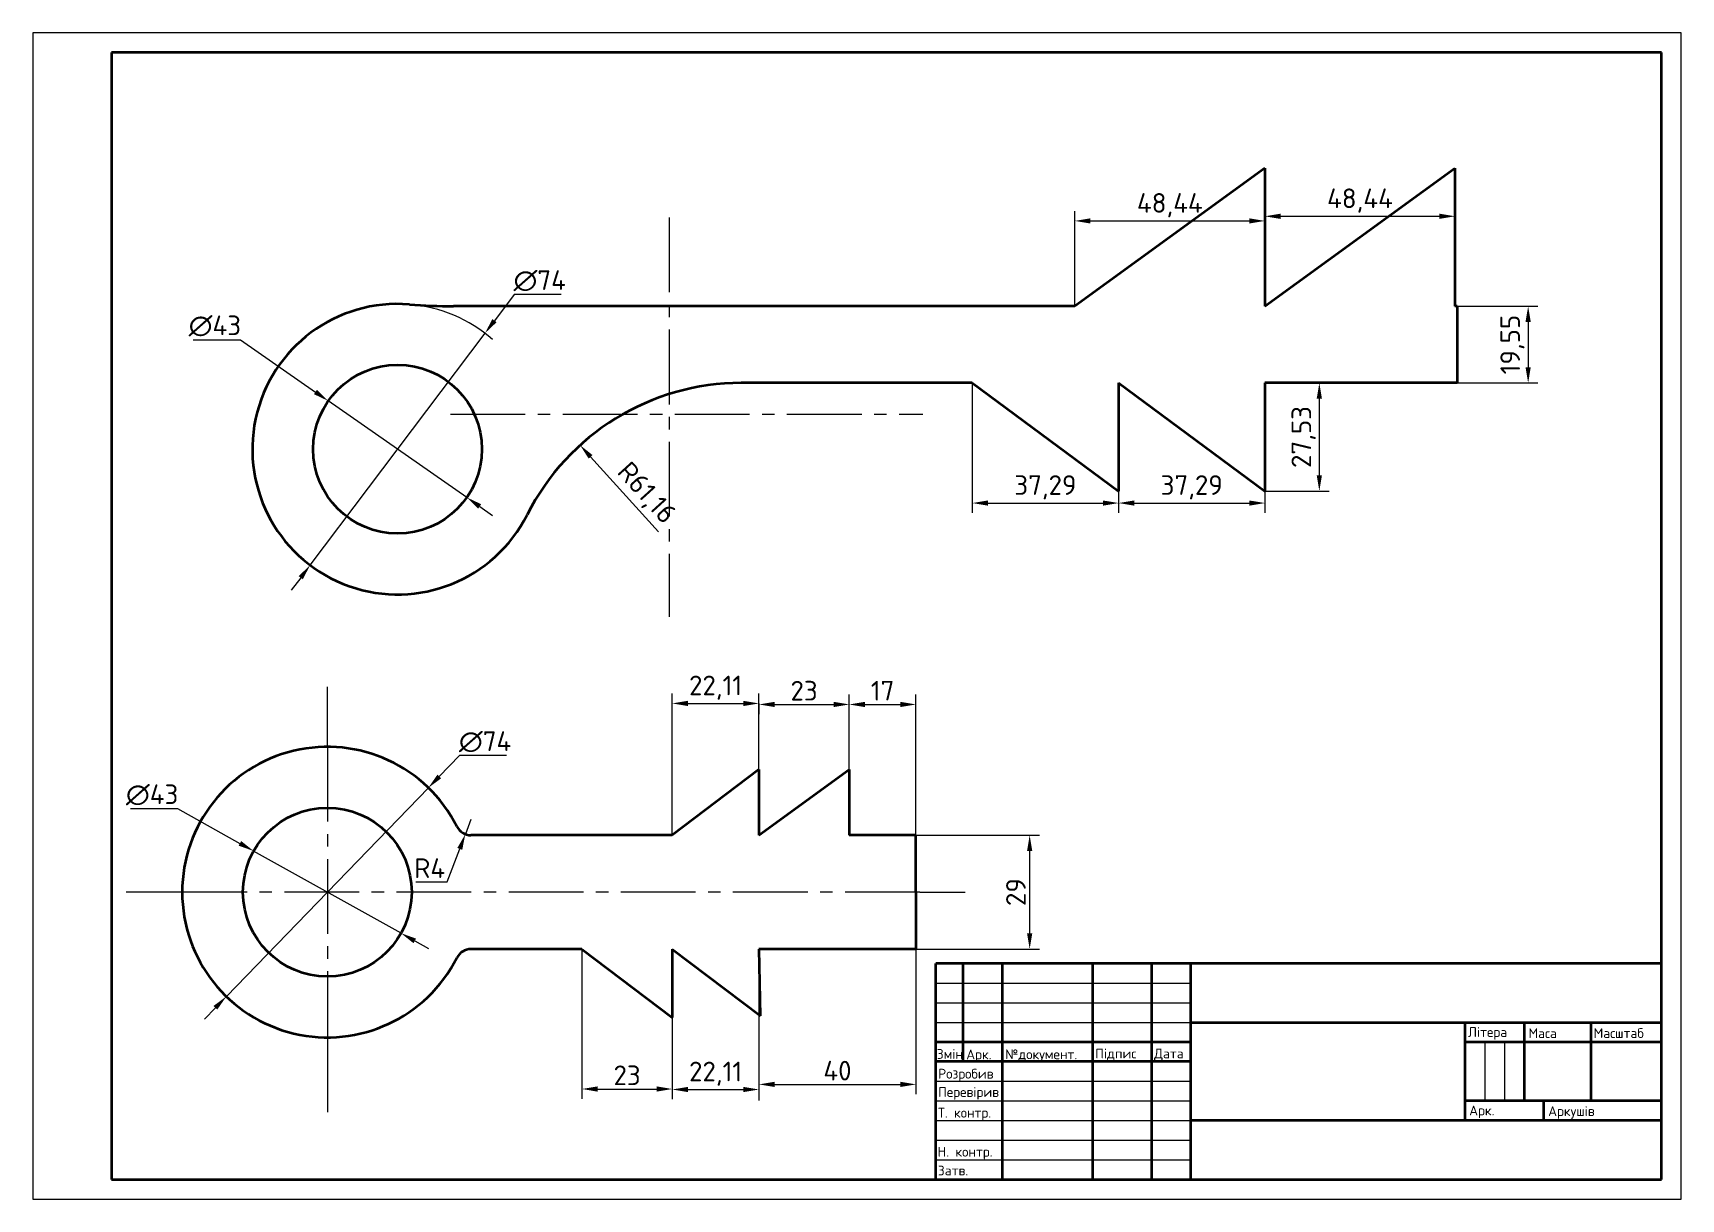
# Model space of a CAD drawing. Header units: millimetres. Extents: x -1865 to 420, y -531 to 364.
# Drawn here: x 0 to 420, y 0 to 297 of the extents above; entities that cross this region are included whole.
import ezdxf

# ---------------------------------------------------------------- set-up
doc = ezdxf.new("R2010")
doc.units = ezdxf.units.MM
doc.linetypes.add('CENTER2', pattern=[28.575, 19.05, -3.175, 3.175, -3.175])
doc.layers.get('0').update_dxf_attribs({"color": 31})
for name, color, linetype in [('dim', 171, 'Continuous'), ('dopom', 11, 'Continuous'), ('osi', 51, 'CENTER2'), ('r-text', 45, 'Continuous')]:
    doc.layers.add(name, color=color, linetype=linetype)
for name, color, linetype, lineweight in [('kontyr', 123, 'Continuous', 70), ('r-kontyr', 93, 'Continuous', 70), ('r-tonka', 151, 'Continuous', 25)]:
    doc.layers.add(name, color=color, linetype=linetype, lineweight=lineweight)
doc.styles.add('ДСТУ', font='isocpeur.ttf', dxfattribs={"height": 5})
doc.dimstyles.new('ДСТУ', dxfattribs={"dimtxt": 2.5, "dimasz": 4, "dimexe": 2.5, "dimexo": 0, "dimgap": 1, "dimtad": 1, "dimtoh": 1, "dimtxsty": 'ДСТУ', "dimcen": 2.5, "dimadec": 0, "dimazin": 0, "dimtfac": 1, "dimtmove": 0, "dimatfit": 3, "dimfxl": 1, "dimarcsym": 0})

# ---------------------------------------------------------------- blocks, each defined once
blk = doc.blocks.new('*D1')
at = {"layer": 'Defpoints', "color": 0, "transparency": 16777216}
for p in [(56.24, 88.64), (93.8, 67.7)]:
    blk.add_point(p, dxfattribs=at)
at = {"layer": 'dim', "color": 0, "lineweight": -2, "transparency": 16777216}
for p, q in [((24.87, 99.44), (36.87, 99.44)), ((36.87, 99.44), (52.75, 90.58)), ((93.8, 67.7), (56.24, 88.64)), ((97.29, 65.75), (100.79, 63.8))]:
    blk.add_line(p, q, dxfattribs=at)
at = {"layer": 'dim', "color": 0, "transparency": 16777216}
for points in [[(53.07, 91.17), (52.42, 90), (56.24, 88.64)], [(97.62, 66.33), (96.97, 65.17), (93.8, 67.7)]]:
    blk.add_solid(points, dxfattribs=at)
at = {"layer": 'dim', "color": 0, "transparency": 16777216, "insert": (30.37, 102.94), "char_height": 5, "attachment_point": 5, "style": 'ДСТУ'}
blk.add_mtext('∅43', dxfattribs=at)
blk = doc.blocks.new('*D2')
at = {"layer": 'Defpoints', "color": 0, "transparency": 16777216}
for p in [(100.76, 104.74), (49.28, 51.59)]:
    blk.add_point(p, dxfattribs=at)
at = {"layer": 'dim', "color": 0, "lineweight": -2, "transparency": 16777216}
for p, q in [((108.72, 112.96), (103.54, 107.62)), ((120.72, 112.96), (108.72, 112.96)), ((49.28, 51.59), (100.76, 104.74)), ((46.49, 48.72), (43.71, 45.84))]:
    blk.add_line(p, q, dxfattribs=at)
at = {"layer": 'dim', "color": 0, "transparency": 16777216}
for points in [[(103.07, 108.08), (104.02, 107.15), (100.76, 104.74)], [(46.02, 49.18), (46.97, 48.25), (49.28, 51.59)]]:
    blk.add_solid(points, dxfattribs=at)
at = {"layer": 'dim', "color": 0, "transparency": 16777216, "insert": (115.22, 116.46), "char_height": 5, "attachment_point": 5, "style": 'ДСТУ'}
blk.add_mtext('∅74', dxfattribs=at)
blk = doc.blocks.new('*D4')
at = {"layer": 'Defpoints', "color": 0, "transparency": 16777216}
for p in [(185.02, 126.23), (162.91, 92.67), (185.02, 92.67)]:
    blk.add_point(p, dxfattribs=at)
at = {"layer": 'dim', "color": 0, "lineweight": -2, "transparency": 16777216}
for p, q in [((162.91, 92.67), (162.91, 128.73)), ((166.91, 126.23), (181.02, 126.23)), ((185.02, 92.67), (185.02, 128.73))]:
    blk.add_line(p, q, dxfattribs=at)
at = {"layer": 'dim', "color": 0, "transparency": 16777216}
for points in [[(166.91, 126.9), (166.91, 125.56), (162.91, 126.23)], [(181.02, 126.9), (181.02, 125.56), (185.02, 126.23)]]:
    blk.add_solid(points, dxfattribs=at)
at = {"layer": 'dim', "color": 0, "transparency": 16777216, "insert": (173.97, 130.23), "char_height": 5, "attachment_point": 5, "style": 'ДСТУ'}
blk.add_mtext('22,11', dxfattribs=at)
blk = doc.blocks.new('*D5')
at = {"layer": 'Defpoints', "color": 0, "transparency": 16777216}
for p in [(139.91, 63.67), (162.91, 63.67), (162.91, 28.02)]:
    blk.add_point(p, dxfattribs=at)
at = {"layer": 'dim', "color": 0, "lineweight": -2, "transparency": 16777216}
for p, q in [((139.91, 63.67), (139.91, 25.52)), ((162.91, 63.67), (162.91, 25.52)), ((143.91, 28.02), (158.91, 28.02))]:
    blk.add_line(p, q, dxfattribs=at)
at = {"layer": 'dim', "color": 0, "transparency": 16777216}
for points in [[(143.91, 28.69), (143.91, 27.35), (139.91, 28.02)], [(158.91, 28.69), (158.91, 27.35), (162.91, 28.02)]]:
    blk.add_solid(points, dxfattribs=at)
at = {"layer": 'dim', "color": 0, "transparency": 16777216, "insert": (151.41, 31.52), "char_height": 5, "attachment_point": 5, "style": 'ДСТУ'}
blk.add_mtext('23', dxfattribs=at)
blk = doc.blocks.new('*D6')
at = {"layer": 'Defpoints', "color": 0, "transparency": 16777216}
for p in [(162.91, 63.67), (185.02, 63.67), (185.02, 27.9)]:
    blk.add_point(p, dxfattribs=at)
at = {"layer": 'dim', "color": 0, "lineweight": -2, "transparency": 16777216}
for p, q in [((162.91, 63.67), (162.91, 25.4)), ((185.02, 63.67), (185.02, 25.4)), ((166.91, 27.9), (181.02, 27.9))]:
    blk.add_line(p, q, dxfattribs=at)
at = {"layer": 'dim', "color": 0, "transparency": 16777216}
for points in [[(166.91, 28.56), (166.91, 27.23), (162.91, 27.9)], [(181.02, 28.56), (181.02, 27.23), (185.02, 27.9)]]:
    blk.add_solid(points, dxfattribs=at)
at = {"layer": 'dim', "color": 0, "transparency": 16777216, "insert": (173.97, 31.9), "char_height": 5, "attachment_point": 5, "style": 'ДСТУ'}
blk.add_mtext('22,11', dxfattribs=at)
blk = doc.blocks.new('*D7')
at = {"layer": 'Defpoints', "color": 0, "transparency": 16777216}
for p in [(185.02, 126.23), (208.02, 125.97), (208.02, 101.67)]:
    blk.add_point(p, dxfattribs=at)
at = {"layer": 'dim', "color": 0, "lineweight": -2, "transparency": 16777216}
for p, q in [((185.02, 126.23), (185.02, 123.47)), ((208.02, 101.67), (208.02, 128.47)), ((189.02, 125.97), (204.02, 125.97))]:
    blk.add_line(p, q, dxfattribs=at)
at = {"layer": 'dim', "color": 0, "transparency": 16777216}
for points in [[(189.02, 126.64), (189.02, 125.3), (185.02, 125.97)], [(204.02, 126.64), (204.02, 125.3), (208.02, 125.97)]]:
    blk.add_solid(points, dxfattribs=at)
at = {"layer": 'dim', "color": 0, "transparency": 16777216, "insert": (196.52, 129.47), "char_height": 5, "attachment_point": 5, "style": 'ДСТУ'}
blk.add_mtext('23', dxfattribs=at)
blk = doc.blocks.new('*D8')
at = {"layer": 'Defpoints', "color": 0, "transparency": 16777216}
for p in [(225.02, 125.97), (208.02, 92.67), (225.02, 92.67)]:
    blk.add_point(p, dxfattribs=at)
at = {"layer": 'dim', "color": 0, "lineweight": -2, "transparency": 16777216}
for p, q in [((208.02, 92.67), (208.02, 128.47)), ((225.02, 92.67), (225.02, 128.47)), ((212.02, 125.97), (221.02, 125.97))]:
    blk.add_line(p, q, dxfattribs=at)
at = {"layer": 'dim', "color": 0, "transparency": 16777216}
for points in [[(212.02, 126.64), (212.02, 125.3), (208.02, 125.97)], [(221.02, 126.64), (221.02, 125.3), (225.02, 125.97)]]:
    blk.add_solid(points, dxfattribs=at)
at = {"layer": 'dim', "color": 0, "transparency": 16777216, "insert": (216.52, 129.47), "char_height": 5, "attachment_point": 5, "style": 'ДСТУ'}
blk.add_mtext('17', dxfattribs=at)
blk = doc.blocks.new('*D9')
at = {"layer": 'Defpoints', "color": 0, "transparency": 16777216}
for p in [(185.02, 63.67), (225.02, 63.67), (225.02, 29.2)]:
    blk.add_point(p, dxfattribs=at)
at = {"layer": 'dim', "color": 0, "lineweight": -2, "transparency": 16777216}
for p, q in [((185.02, 63.67), (185.02, 26.7)), ((225.02, 63.67), (225.02, 26.7)), ((189.02, 29.2), (221.02, 29.2))]:
    blk.add_line(p, q, dxfattribs=at)
at = {"layer": 'dim', "color": 0, "transparency": 16777216}
for points in [[(189.02, 29.86), (189.02, 28.53), (185.02, 29.2)], [(221.02, 29.86), (221.02, 28.53), (225.02, 29.2)]]:
    blk.add_solid(points, dxfattribs=at)
at = {"layer": 'dim', "color": 0, "transparency": 16777216, "insert": (205.02, 32.7), "char_height": 5, "attachment_point": 5, "style": 'ДСТУ'}
blk.add_mtext('40', dxfattribs=at)
blk = doc.blocks.new('*D10')
at = {"layer": 'Defpoints', "color": 0, "transparency": 16777216}
for p in [(225.02, 92.67), (225.02, 63.67), (254, 63.67)]:
    blk.add_point(p, dxfattribs=at)
at = {"layer": 'dim', "color": 0, "lineweight": -2, "transparency": 16777216}
for p, q in [((225.02, 92.67), (256.5, 92.67)), ((254, 88.67), (254, 67.67)), ((225.02, 63.67), (256.5, 63.67))]:
    blk.add_line(p, q, dxfattribs=at)
at = {"layer": 'dim', "color": 0, "transparency": 16777216}
for points in [[(253.34, 88.67), (254.67, 88.67), (254, 92.67)], [(253.34, 67.67), (254.67, 67.67), (254, 63.67)]]:
    blk.add_solid(points, dxfattribs=at)
at = {"layer": 'dim', "color": 0, "transparency": 16777216, "insert": (250.5, 78.17), "char_height": 5, "attachment_point": 5, "rotation": 90, "style": 'ДСТУ'}
blk.add_mtext('29', dxfattribs=at)
blk = doc.blocks.new('*D11')
at = {"layer": 'Defpoints', "color": 0, "transparency": 16777216}
for p in [(111.61, 96.67), (110.19, 92.93)]:
    blk.add_point(p, dxfattribs=at)
at = {"layer": 'dim', "color": 0, "lineweight": -2, "transparency": 16777216}
for p, q in [((111.61, 96.67), (110.19, 92.93)), ((105.59, 80.77), (108.78, 89.18)), ((97.59, 80.77), (105.59, 80.77))]:
    blk.add_line(p, q, dxfattribs=at)
at = {"layer": 'dim', "color": 0, "transparency": 16777216}
blk.add_solid([(108.15, 89.42), (109.4, 88.95), (110.19, 92.93)], dxfattribs=at)
at = {"layer": 'dim', "color": 0, "transparency": 16777216, "insert": (101.09, 84.27), "char_height": 5, "attachment_point": 5, "style": 'ДСТУ'}
blk.add_mtext('R4', dxfattribs=at)
blk = doc.blocks.new('*D50')
at = {"layer": 'Defpoints', "color": 0, "transparency": 16777216}
for p in [(75.27, 203.27), (110.56, 178.7)]:
    blk.add_point(p, dxfattribs=at)
at = {"layer": 'dim', "color": 0, "lineweight": -2, "transparency": 16777216}
for p, q in [((40.86, 218.87), (52.86, 218.87)), ((52.86, 218.87), (71.99, 205.55)), ((110.56, 178.7), (75.27, 203.27)), ((113.85, 176.42), (117.13, 174.13))]:
    blk.add_line(p, q, dxfattribs=at)
at = {"layer": 'dim', "color": 0, "transparency": 16777216}
for points in [[(72.37, 206.1), (71.61, 205.01), (75.27, 203.27)], [(114.23, 176.97), (113.46, 175.87), (110.56, 178.7)]]:
    blk.add_solid(points, dxfattribs=at)
at = {"layer": 'dim', "color": 0, "transparency": 16777216, "insert": (46.36, 222.37), "char_height": 5, "attachment_point": 5, "style": 'ДСТУ'}
blk.add_mtext('∅43', dxfattribs=at)
blk = doc.blocks.new('*D51')
at = {"layer": 'Defpoints', "color": 0, "transparency": 16777216}
for p in [(115.2, 220.53), (70.64, 161.45)]:
    blk.add_point(p, dxfattribs=at)
at = {"layer": 'dim', "color": 0, "lineweight": -2, "transparency": 16777216}
for p, q in [((122.64, 230.39), (117.6, 223.72)), ((134.64, 230.39), (122.64, 230.39)), ((70.64, 161.45), (115.2, 220.53)), ((68.23, 158.25), (65.82, 155.06))]:
    blk.add_line(p, q, dxfattribs=at)
blk.add_arc((92.92, 190.99), 37, 49.1046, 85.3058, dxfattribs=at)
at = {"layer": 'dim', "color": 0, "transparency": 16777216}
for points in [[(117.07, 224.12), (118.14, 223.32), (115.2, 220.53)], [(67.7, 158.65), (68.76, 157.85), (70.64, 161.45)]]:
    blk.add_solid(points, dxfattribs=at)
at = {"layer": 'dim', "color": 0, "transparency": 16777216, "insert": (129.14, 233.89), "char_height": 5, "attachment_point": 5, "style": 'ДСТУ'}
blk.add_mtext('∅74', dxfattribs=at)
blk = doc.blocks.new('*D52')
at = {"layer": 'Defpoints', "color": 0, "transparency": 16777216}
for p in [(362.98, 227.4), (362.98, 207.86), (381.04, 207.86)]:
    blk.add_point(p, dxfattribs=at)
at = {"layer": 'dim', "color": 0, "lineweight": -2, "transparency": 16777216}
for p, q in [((362.98, 227.4), (383.54, 227.4)), ((381.04, 223.4), (381.04, 211.86)), ((362.98, 207.86), (383.54, 207.86))]:
    blk.add_line(p, q, dxfattribs=at)
at = {"layer": 'dim', "color": 0, "transparency": 16777216}
for points in [[(380.37, 223.4), (381.7, 223.4), (381.04, 227.4)], [(380.37, 211.86), (381.7, 211.86), (381.04, 207.86)]]:
    blk.add_solid(points, dxfattribs=at)
at = {"layer": 'dim', "color": 0, "transparency": 16777216, "insert": (377.04, 217.63), "char_height": 5, "attachment_point": 5, "rotation": 90, "style": 'ДСТУ'}
blk.add_mtext('19,55', dxfattribs=at)
blk = doc.blocks.new('*D53')
at = {"layer": 'Defpoints', "color": 0, "transparency": 16777216}
for p in [(239.36, 207.86), (276.66, 207.86), (276.66, 177.27)]:
    blk.add_point(p, dxfattribs=at)
at = {"layer": 'dim', "color": 0, "lineweight": -2, "transparency": 16777216}
for p, q in [((239.36, 207.86), (239.36, 174.77)), ((276.66, 207.86), (276.66, 174.77)), ((243.36, 177.27), (272.66, 177.27))]:
    blk.add_line(p, q, dxfattribs=at)
at = {"layer": 'dim', "color": 0, "transparency": 16777216}
for points in [[(243.36, 177.93), (243.36, 176.6), (239.36, 177.27)], [(272.66, 177.93), (272.66, 176.6), (276.66, 177.27)]]:
    blk.add_solid(points, dxfattribs=at)
at = {"layer": 'dim', "color": 0, "transparency": 16777216, "insert": (258.01, 181.27), "char_height": 5, "attachment_point": 5, "style": 'ДСТУ'}
blk.add_mtext('37,29', dxfattribs=at)
blk = doc.blocks.new('*D54')
at = {"layer": 'Defpoints', "color": 0, "transparency": 16777216}
for p in [(276.66, 207.86), (313.95, 207.86), (313.95, 177.27)]:
    blk.add_point(p, dxfattribs=at)
at = {"layer": 'dim', "color": 0, "lineweight": -2, "transparency": 16777216}
for p, q in [((276.66, 207.86), (276.66, 174.77)), ((313.95, 207.86), (313.95, 174.77)), ((280.66, 177.27), (309.95, 177.27))]:
    blk.add_line(p, q, dxfattribs=at)
at = {"layer": 'dim', "color": 0, "transparency": 16777216}
for points in [[(280.66, 177.93), (280.66, 176.6), (276.66, 177.27)], [(309.95, 177.93), (309.95, 176.6), (313.95, 177.27)]]:
    blk.add_solid(points, dxfattribs=at)
at = {"layer": 'dim', "color": 0, "transparency": 16777216, "insert": (295.3, 181.27), "char_height": 5, "attachment_point": 5, "style": 'ДСТУ'}
blk.add_mtext('37,29', dxfattribs=at)
blk = doc.blocks.new('*D55')
at = {"layer": 'Defpoints', "color": 0, "transparency": 16777216}
for p in [(313.95, 249.13), (265.5, 227.4), (313.95, 227.4)]:
    blk.add_point(p, dxfattribs=at)
at = {"layer": 'dim', "color": 0, "lineweight": -2, "transparency": 16777216}
for p, q in [((265.5, 227.4), (265.5, 251.63)), ((269.5, 249.13), (309.95, 249.13)), ((313.95, 227.4), (313.95, 251.63))]:
    blk.add_line(p, q, dxfattribs=at)
at = {"layer": 'dim', "color": 0, "transparency": 16777216}
for points in [[(269.5, 249.8), (269.5, 248.46), (265.5, 249.13)], [(309.95, 249.8), (309.95, 248.46), (313.95, 249.13)]]:
    blk.add_solid(points, dxfattribs=at)
at = {"layer": 'dim', "color": 0, "transparency": 16777216, "insert": (289.72, 253.13), "char_height": 5, "attachment_point": 5, "style": 'ДСТУ'}
blk.add_mtext('48,44', dxfattribs=at)
blk = doc.blocks.new('*D56')
at = {"layer": 'Defpoints', "color": 0, "transparency": 16777216}
for p in [(362.39, 250.31), (313.95, 227.4), (362.39, 227.4)]:
    blk.add_point(p, dxfattribs=at)
at = {"layer": 'dim', "color": 0, "lineweight": -2, "transparency": 16777216}
for p, q in [((313.95, 227.4), (313.95, 252.81)), ((362.39, 227.4), (362.39, 252.81)), ((317.95, 250.31), (358.39, 250.31))]:
    blk.add_line(p, q, dxfattribs=at)
at = {"layer": 'dim', "color": 0, "transparency": 16777216}
for points in [[(317.95, 250.98), (317.95, 249.64), (313.95, 250.31)], [(358.39, 250.98), (358.39, 249.64), (362.39, 250.31)]]:
    blk.add_solid(points, dxfattribs=at)
at = {"layer": 'dim', "color": 0, "transparency": 16777216, "insert": (338.17, 254.31), "char_height": 5, "attachment_point": 5, "style": 'ДСТУ'}
blk.add_mtext('48,44', dxfattribs=at)
blk = doc.blocks.new('*D57')
at = {"layer": 'Defpoints', "color": 0, "transparency": 16777216}
for p in [(313.95, 207.86), (313.95, 180.33), (327.82, 180.33)]:
    blk.add_point(p, dxfattribs=at)
at = {"layer": 'dim', "color": 0, "lineweight": -2, "transparency": 16777216}
for p, q in [((313.95, 207.86), (330.32, 207.86)), ((327.82, 203.86), (327.82, 184.33)), ((313.95, 180.33), (330.32, 180.33))]:
    blk.add_line(p, q, dxfattribs=at)
at = {"layer": 'dim', "color": 0, "transparency": 16777216}
for points in [[(327.15, 203.86), (328.48, 203.86), (327.82, 207.86)], [(327.15, 184.33), (328.48, 184.33), (327.82, 180.33)]]:
    blk.add_solid(points, dxfattribs=at)
at = {"layer": 'dim', "color": 0, "transparency": 16777216, "insert": (323.82, 194.09), "char_height": 5, "attachment_point": 5, "rotation": 90, "style": 'ДСТУ'}
blk.add_mtext('27,53', dxfattribs=at)
blk = doc.blocks.new('*D58')
at = {"layer": 'Defpoints', "color": 0, "transparency": 16777216}
for p in [(139.43, 192), (180.52, 146.69)]:
    blk.add_point(p, dxfattribs=at)
at = {"layer": 'dim', "color": 0, "lineweight": -2, "transparency": 16777216}
blk.add_line((159.42, 169.95), (142.11, 189.03), dxfattribs=at)
at = {"layer": 'dim', "color": 0, "transparency": 16777216}
blk.add_solid([(142.61, 189.48), (141.62, 188.59), (139.43, 192)], dxfattribs=at)
at = {"layer": 'dim', "color": 0, "transparency": 16777216, "insert": (156.09, 179.58), "char_height": 5, "attachment_point": 5, "rotation": 312.2088, "style": 'ДСТУ'}
blk.add_mtext('R61,16', dxfattribs=at)

msp = doc.modelspace()

# ---------------------------------------------------------------- linework, layer by layer
for p, q in [((230, 60), (230, 60)), ((365, 45), (365, 45)), ((230, 35), (230, 35)), ((230, 35), (230, 35)), ((230, 35), (230, 35)), ((230, 35), (230, 35)), ((380, 25), (380, 25)), ((415, 20), (415, 20)), ((247, 5), (247, 5)), ((247, 5), (247, 5)), ((247, 5), (247, 5)), ((247, 5), (247, 5)), ((247, 5), (247, 5)), ((247, 5), (247, 5)), ((247, 5), (247, 5))]:
    msp.add_line(p, q)
at = {"layer": 'dim'}
msp.add_line((185.019, 63.666), (225.019, 63.666), dxfattribs=at)
at = {"layer": 'dopom'}
for p, q in [((185.019, 92.666), (185.019, 109.377)), ((208.019, 92.666), (208.019, 109.377)), ((162.913, 63.666), (162.913, 28.019)), ((185.019, 63.666), (185.019, 25.071))]:
    msp.add_line(p, q, dxfattribs=at)
at = {"layer": 'kontyr'}
for p, q in [((313.946, 262.6), (265.502, 227.404)), ((313.946, 227.404), (362.389, 262.6)), ((313.946, 262.6), (313.946, 227.404)), ((362.389, 262.6), (362.389, 227.404)), ((265.502, 227.404), (107.14, 227.404)), ((362.976, 227.404), (362.389, 227.404)), ((362.976, 227.404), (362.976, 207.857)), ((239.365, 207.857), (180.518, 207.857)), ((239.365, 207.857), (276.655, 180.327)), ((276.655, 207.857), (313.946, 180.327)), ((276.655, 207.857), (276.655, 180.327)), ((362.976, 207.857), (313.946, 207.857)), ((313.946, 207.857), (313.946, 180.327)), ((185.019, 109.377), (162.913, 92.666)), ((185.019, 92.666), (208.019, 109.377)), ((185.019, 109.377), (185.019, 92.666)), ((208.019, 109.377), (208.019, 92.666)), ((162.913, 92.666), (111.608, 92.666)), ((225.019, 92.666), (208.019, 92.666)), ((225.019, 78.166), (225.019, 92.666)), ((225.019, 78.166), (225.019, 63.666)), ((139.913, 63.666), (111.608, 63.666)), ((139.913, 63.666), (162.934, 46.264)), ((162.913, 63.666), (185.37, 46.691)), ((162.913, 63.666), (162.913, 46.236)), ((225.019, 63.666), (185.019, 63.666)), ((185.019, 63.666), (185.35, 46.663))]:
    msp.add_line(p, q, dxfattribs=at)
for centre in [(92.916, 190.987), (75.019, 78.166)]:
    msp.add_circle(centre, 21.5, dxfattribs=at)
for centre, radius, start, end in [((92.916, 190.987), 37, 85.30577, 333.17805), ((107.14, 364.201), 136.796, 265.30577, 270), ((180.518, 146.694), 61.162, 90, 153.17805), ((75.019, 78.166), 37, 26.82195, 333.17805), ((111.608, 96.666), 4, 206.82195, 270), ((111.608, 59.666), 4, 90, 153.17805)]:
    msp.add_arc(centre, radius, start, end, dxfattribs=at)
at = {"layer": 'osi'}
for p, q in [((162.118, 250.02), (162.118, 148.305)), ((106.427, 199.899), (226.786, 199.899)), ((75.019, 115.166), (75.019, 130.46)), ((75.019, 115.166), (75.019, 41.166)), ((38.019, 78.166), (23.739, 78.166)), ((226.009, 78.166), (38.019, 78.166)), ((226.009, 78.166), (237.547, 78.166)), ((75.019, 41.166), (75.019, 21.402))]:
    msp.add_line(p, q, dxfattribs=at)
at = {"layer": 'r-kontyr'}
for p, q in [((415, 292), (20, 292)), ((20, 292), (20, 5)), ((415, 5), (415, 292)), ((229.986, 60.006), (229.986, 5.006)), ((415.086, 60), (230.086, 60)), ((237, 60), (237, 35)), ((247, 60), (247, 5)), ((270, 60), (270, 5)), ((285.086, 60), (285.086, 5)), ((295, 60), (295, 5)), ((295, 45), (415, 45)), ((365, 20), (365, 45)), ((380, 45), (380, 25)), ((397, 45), (397, 25)), ((230, 40), (295, 40)), ((365, 40), (415, 40)), ((295, 35), (230, 35)), ((415, 25), (365, 25)), ((385, 20), (385, 25)), ((415, 20), (295, 20)), ((20, 5), (415, 5))]:
    msp.add_line(p, q, dxfattribs=at)
at = {"layer": 'r-tonka'}
for p, q in [((420, 297), (0, 297)), ((0, 297), (0, 0)), ((420, 0), (420, 297)), ((230.086, 55), (295.086, 55)), ((289.608, 55), (289.608, 55)), ((229.961, 50.002), (294.961, 50.002)), ((229.993, 45.002), (294.993, 45.002)), ((370, 40), (370, 25)), ((375, 40), (375, 25)), ((229.986, 30.002), (294.986, 30.002)), ((229.992, 25.002), (294.992, 25.002)), ((229.999, 20.002), (294.999, 20.002)), ((230.005, 15.002), (295.005, 15.002)), ((229.961, 10.002), (294.961, 10.002)), ((0, 0), (420, 0))]:
    msp.add_line(p, q, dxfattribs=at)

# ---------------------------------------------------------------- texts
at = {"layer": 'r-text', "char_height": 2.5, "attachment_point": 1, "style": 'ДСТУ'}
for s, width, gutter_width, insert in [('Літера', 10, 12.5, (365.719, 43.779)), ('Маса', 10, 12.5, (381.112, 43.478)), ('Масштаб', 10, 12.5, (397.723, 43.506)), ('Змін', 10, 25, (230.326, 38.19)), ('Арк.', 10, 12.5, (237.848, 38.089)), ('\\pxi-3,l4,t4;№документ.', 22.4284, 12.5, (245.257, 38.112)), ('Підпис', 10, 12.5, (270.72, 38.315)), ('Розробив', 12.31071, 12.5, (230.674, 33.162)), ('Перевірив', 10, 12.5, (230.674, 28.501)), ('Т. контр.', 14.47953, 12.5, (230.616, 23.236)), ('Арк.', 10, 12.5, (366.016, 23.807)), ('Аркушів', 10, 12.5, (386.146, 23.642)), ('Н. контр.', 14.84177, 12.5, (230.536, 13.293)), ('Затв.', 10, 12.5, (230.598, 8.514))]:
    msp.add_mtext_dynamic_manual_height_columns(s, width=width, gutter_width=gutter_width, heights=[0], dxfattribs=dict(at, insert=insert))
at = {"layer": 'r-text', "insert": (285.727, 38.315), "char_height": 2.5, "attachment_point": 1, "style": 'ДСТУ'}
msp.add_mtext('Дата', dxfattribs=at)

# ---------------------------------------------------------------- dimensions: what is measured, and where the dimension line sits
at = {"layer": 'dim'}
for base, p1, p2, picture, middle in [((313.946, 249.128), (265.502, 227.404), (313.946, 227.404), '*D55', (289.724, 253.128)), ((362.389, 250.31), (313.946, 227.404), (362.389, 227.404), '*D56', (338.167, 254.31)), ((276.655, 177.266), (239.365, 207.857), (276.655, 207.857), '*D53', (258.01, 181.266)), ((313.946, 177.266), (276.655, 207.857), (313.946, 207.857), '*D54', (295.3, 181.266)), ((185.019, 126.231), (162.913, 92.666), (185.019, 92.666), '*D4', (173.966, 130.231)), ((208.019, 125.971), (185.019, 126.231), (208.019, 101.668), '*D7', (196.519, 129.471)), ((225.019, 125.971), (208.019, 92.666), (225.019, 92.666), '*D8', (216.519, 129.471)), ((162.913, 28.019), (139.913, 63.666), (162.913, 63.666), '*D5', (151.413, 31.519)), ((185.019, 27.897), (162.913, 63.666), (185.019, 63.666), '*D6', (173.966, 31.897)), ((225.019, 29.198), (185.019, 63.666), (225.019, 63.666), '*D9', (205.019, 32.698))]:
    dim = msp.add_linear_dim(base=base, p1=p1, p2=p2, dimstyle='ДСТУ', dxfattribs=at)
    dim.commit()
    dim.dimension.update_dxf_attribs({"geometry": picture, "text_midpoint": middle})
for p1, p2, picture, middle in [((70.637, 161.447), (115.196, 220.527), '*D51', (129.136, 230.392)), ((110.563, 178.705), (75.27, 203.269), '*D50', (46.357, 218.87)), ((49.277, 51.59), (100.762, 104.743), '*D2', (115.224, 112.964)), ((93.798, 67.698), (56.24, 88.635), '*D1', (30.366, 99.436))]:
    dim = msp.add_diameter_dim_2p(p1=p1, p2=p2, dimstyle='ДСТУ', dxfattribs=at)
    dim.commit()
    dim.dimension.update_dxf_attribs({"geometry": picture, "text_midpoint": middle, "dimtype": 163})
for base, p1, p2, picture, middle in [((381.037, 207.857), (362.976, 227.404), (362.976, 207.857), '*D52', (377.037, 217.63)), ((327.816, 180.327), (313.946, 207.857), (313.946, 180.327), '*D57', (323.816, 194.092)), ((254.003, 63.666), (225.019, 92.666), (225.019, 63.666), '*D10', (250.503, 78.166))]:
    dim = msp.add_linear_dim(base=base, p1=p1, p2=p2, angle=90, dimstyle='ДСТУ', dxfattribs=at)
    dim.commit()
    dim.dimension.update_dxf_attribs({"geometry": picture, "text_midpoint": middle})
dim = msp.add_radius_dim(center=(180.518, 146.694), mpoint=(139.427, 191.997), dimstyle='ДСТУ', dxfattribs=at)
dim.commit()
dim.dimension.update_dxf_attribs({"geometry": '*D58', "text_midpoint": (153.125, 176.894), "dimtype": 164})
dim = msp.add_radius_dim(center=(111.608, 96.666), mpoint=(110.193, 92.925), dimstyle='ДСТУ', dxfattribs=at)
dim.commit()
dim.dimension.update_dxf_attribs({"geometry": '*D11', "text_midpoint": (101.091, 84.267)})

doc.saveas('drawing.dxf')
